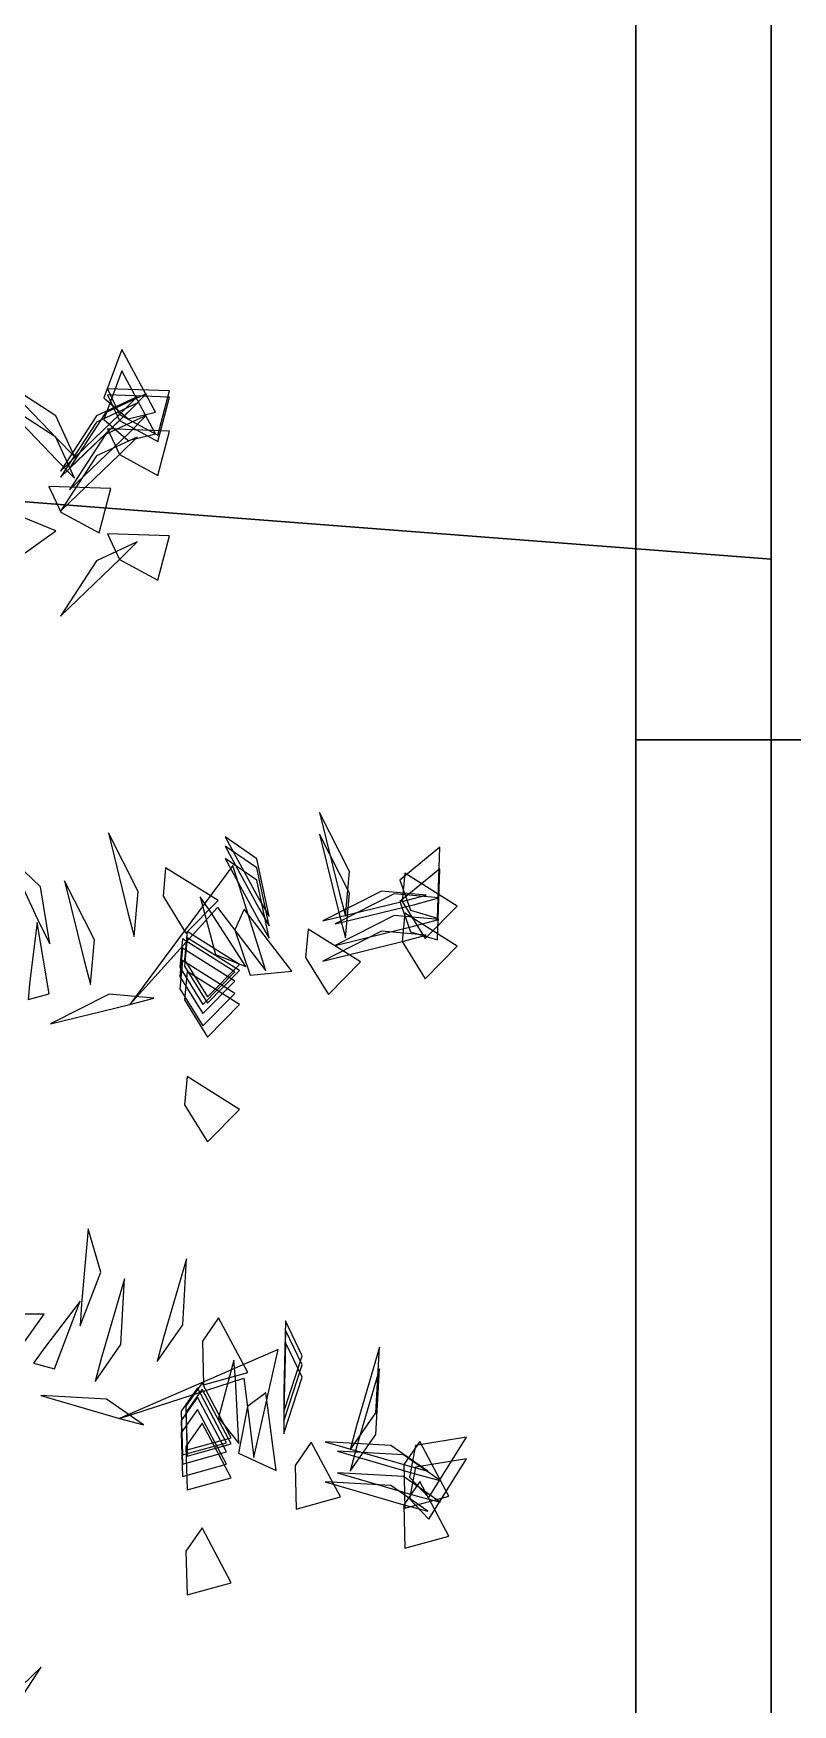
# Model space of a CAD drawing. Header units: millimetres. Extents: x 116.8 to 135.8, y -35.1 to -13.1.
# Drawn here: x 122.876 to 123.717, y -16.908 to -15.058 of the extents above; entities that cross this region are included whole.
import ezdxf

# ---------------------------------------------------------------- set-up
doc = ezdxf.new("R2010")
doc.units = ezdxf.units.MM
for name, color, linetype in [('COPERTURA', 252, 'CONTINUOUS'), ('FOGLIE', 62, 'CONTINUOUS'), ('PRATO', 83, 'CONTINUOUS'), ('SOFFITTO', 41, 'CONTINUOUS')]:
    doc.layers.add(name, color=color, linetype=linetype)

msp = doc.modelspace()

# ---------------------------------------------------------------- linework, layer by layer
at = {"layer": 'COPERTURA'}
for points in [[(123.543016, -13.5399, 5.7), (123.543016, -18.1399, 5.7), (123.543016, -18.1399, 6.3), (123.543016, -13.5399, 6.3)], [(123.543016, -13.5399, 6.3), (123.543016, -15.8399, 6.3), (126.343016, -15.8399, 6.3), (126.343016, -13.5399, 6.3)], [(123.543016, -15.8399, 6.3), (123.543016, -18.1399, 6.3), (126.343016, -18.1399, 6.3), (126.343016, -15.8399, 6.3)]]:
    msp.add_3dface(points, dxfattribs=at)
at = {"layer": 'FOGLIE'}
for points in [[(122.981017, -15.484537, 2.410313), (123.011235, -15.477142, 2.367322), (122.974177, -15.407665, 2.330268), (122.953972, -15.461422, 2.414806)], [(122.902354, -15.506699, 2.446603), (122.9218, -15.526144, 2.446603), (122.900827, -15.481116, 2.403144), (122.839676, -15.441227, 2.441557)], [(122.981017, -15.508433, 2.311338), (123.011235, -15.501038, 2.268346), (122.974177, -15.431562, 2.231293), (122.953972, -15.485318, 2.315831)], [(122.971664, -15.479738, 2.126156), (122.991109, -15.460292, 2.126156), (122.946082, -15.481265, 2.082697), (122.906192, -15.542416, 2.12111)], [(122.981746, -15.476483, 2.400275), (123.001191, -15.457038, 2.400275), (122.956164, -15.47801, 2.356816), (122.916274, -15.539162, 2.395228)], [(122.971664, -15.479738, 2.126156), (123.014046, -15.502724, 2.103986), (123.026915, -15.453701, 2.033244), (122.958278, -15.451278, 2.108927)], [(122.971664, -15.486565, 1.890663), (123.014046, -15.509551, 1.868494), (123.026915, -15.460528, 1.797751), (122.958278, -15.458106, 1.873434)], [(122.902354, -15.530595, 2.347628), (122.9218, -15.55004, 2.347628), (122.900827, -15.505012, 2.304169), (122.839676, -15.465123, 2.342581)], [(122.971664, -15.486565, 1.890663), (122.991109, -15.46712, 1.890663), (122.946082, -15.488092, 1.847204), (122.906192, -15.549244, 1.885617)], [(122.981746, -15.500379, 2.301299), (123.001191, -15.480934, 2.301299), (122.956164, -15.501906, 2.257841), (122.916274, -15.563058, 2.296253)], [(122.971664, -15.524116, 1.446982), (123.014046, -15.547102, 1.424812), (123.026915, -15.498079, 1.35407), (122.958278, -15.495657, 1.429753)], [(122.971664, -15.524116, 1.446982), (122.991109, -15.504671, 1.446982), (122.946082, -15.525643, 1.403523), (122.906192, -15.586795, 1.441935)], [(122.906469, -15.587724, 1.092391), (122.948851, -15.61071, 1.070222), (122.96172, -15.561687, 0.999479), (122.893083, -15.559265, 1.075162)], [(122.823476, -15.600597, 1.201966), (122.863194, -15.635324, 1.196262), (122.900888, -15.608524, 1.122545), (122.820635, -15.575492, 1.176518)], [(122.971664, -15.640183, 1.764385), (123.014046, -15.663169, 1.742215), (123.026915, -15.614146, 1.671473), (122.958278, -15.611724, 1.747156)], [(122.971664, -15.640183, 1.764385), (122.991109, -15.620738, 1.764385), (122.946082, -15.64171, 1.720926), (122.906192, -15.702862, 1.759338)], [(123.214535, -16.008417, 2.446603), (123.221653, -16.034979, 2.446603), (123.226004, -15.985498, 2.403144), (123.19299, -15.920377, 2.441557)], [(122.980669, -16.030818, 1.45589), (122.987786, -16.057381, 1.45589), (122.992138, -16.0079, 1.412431), (122.959123, -15.942778, 1.450844)], [(123.214535, -16.032313, 2.347628), (123.221653, -16.058876, 2.347628), (123.226004, -16.009394, 2.304169), (123.19299, -15.944273, 2.342581)], [(123.125645, -16.015747, 2.293068), (123.137148, -16.035443, 2.277705), (123.123526, -15.971453, 2.269007), (123.088428, -15.947298, 2.339653)], [(123.125645, -16.025988, 2.538799), (123.137148, -16.045684, 2.523437), (123.123526, -15.981694, 2.514738), (123.088428, -15.957539, 2.585384)], [(123.29374, -16.028556, 2.410313), (123.323607, -16.03726, 2.367322), (123.326252, -15.958562, 2.330268), (123.281875, -15.995015, 2.414806)], [(122.883284, -16.043759, 1.433941), (122.894207, -16.065721, 1.421507), (122.884168, -16.002713, 1.404617), (122.848278, -15.968403, 1.470502)], [(122.983051, -16.132769, 1.120901), (123.080055, -16.025469, 1.221589), (123.13364, -16.095669, 1.167292), (123.097065, -15.978848, 1.175526)], [(123.019839, -16.012777, 1.310298), (123.04505, -16.053874, 1.288129), (123.080706, -16.017854, 1.217386), (123.022476, -15.981437, 1.293069)], [(123.125645, -16.039643, 2.194093), (123.137148, -16.059339, 2.17873), (123.123526, -15.995349, 2.170031), (123.088428, -15.971194, 2.240678)], [(122.932202, -16.084067, 2.140123), (122.93932, -16.11063, 2.140123), (122.943671, -16.061149, 2.096664), (122.910657, -15.996028, 2.135077)], [(123.29374, -16.052452, 2.311338), (123.323607, -16.061156, 2.268346), (123.326252, -15.982459, 2.231293), (123.281875, -16.018911, 2.315831)], [(123.284626, -16.018808, 2.126156), (123.309836, -16.059905, 2.103986), (123.345493, -16.023885, 2.033244), (123.287263, -15.987469, 2.108927)], [(123.072536, -16.030659, 1.499908), (123.060657, -16.013708, 1.518014), (123.077737, -16.07746, 1.518021), (123.111319, -16.090577, 1.443816)], [(123.284626, -16.018808, 2.126156), (123.311189, -16.01169, 2.126156), (123.261707, -16.007339, 2.082697), (123.196586, -16.040353, 2.12111)], [(123.298398, -16.021945, 2.400275), (123.324961, -16.014828, 2.400275), (123.27548, -16.010476, 2.356816), (123.210358, -16.04349, 2.395228)], [(123.099275, -16.050295, 1.201966), (123.116308, -16.100229, 1.196262), (123.162352, -16.095867, 1.122545), (123.109368, -16.027133, 1.176518)], [(123.298398, -16.045841, 2.301299), (123.324961, -16.038724, 2.301299), (123.27548, -16.034372, 2.257841), (123.210358, -16.067387, 2.296253)], [(123.284626, -16.063186, 1.446982), (123.309836, -16.104284, 1.424812), (123.345493, -16.068263, 1.35407), (123.287263, -16.031847, 1.429753)], [(122.872067, -16.106721, 2.017029), (122.870255, -16.12734, 2.035135), (122.893488, -16.121106, 1.973675), (122.880377, -16.042117, 1.9538)], [(123.04361, -16.083388, 2.035281), (123.06882, -16.124485, 2.013112), (123.104477, -16.088465, 1.942369), (123.046247, -16.052049, 2.018052)], [(123.177586, -16.080644, 1.092391), (123.202796, -16.121741, 1.070222), (123.238453, -16.085721, 0.999479), (123.180223, -16.049304, 1.075162)], [(123.284626, -16.063186, 1.446982), (123.311189, -16.056069, 1.446982), (123.261707, -16.051718, 1.403523), (123.196586, -16.084732, 1.441935)], [(123.038445, -16.091599, 2.346819), (123.063656, -16.132696, 2.324649), (123.099312, -16.096676, 2.253907), (123.041082, -16.06026, 2.32959)], [(123.038445, -16.10184, 2.59255), (123.063656, -16.142938, 2.570381), (123.099312, -16.106918, 2.499638), (123.041082, -16.070501, 2.575321)], [(123.04361, -16.090215, 1.799789), (123.06882, -16.131313, 1.777619), (123.104477, -16.095292, 1.706876), (123.046247, -16.058876, 1.782559)], [(123.038445, -16.115495, 2.247844), (123.063656, -16.156593, 2.225674), (123.099312, -16.120572, 2.154932), (123.041082, -16.084156, 2.230615)], [(123.04361, -16.127766, 1.356107), (123.06882, -16.168864, 1.333937), (123.104477, -16.132843, 1.263195), (123.046247, -16.096427, 1.338878)], [(122.983051, -16.132769, 1.120901), (123.009614, -16.125651, 1.120901), (122.960133, -16.1213, 1.077442), (122.895012, -16.154314, 1.115855)], [(123.04361, -16.243833, 1.67351), (123.06882, -16.28493, 1.65134), (123.104477, -16.24891, 1.580598), (123.046247, -16.212494, 1.656281)], [(122.92949, -16.46399, 1.433941), (122.927968, -16.488471, 1.421507), (122.950778, -16.428885, 1.404617), (122.936851, -16.381226, 1.470502)], [(123.020298, -16.501475, 1.45589), (123.01318, -16.528037, 1.45589), (123.041689, -16.487361, 1.412431), (123.045659, -16.414457, 1.450844)], [(122.9517, -16.523357, 2.140123), (122.944582, -16.549919, 2.140123), (122.973091, -16.509243, 2.096664), (122.977061, -16.436339, 2.135077)], [(122.888294, -16.512907, 2.017029), (122.876416, -16.529858, 2.035135), (122.899653, -16.536076, 1.973675), (122.927793, -16.461114, 1.9538)], [(122.824814, -16.51056, 1.350132), (122.844265, -16.537252, 1.308596), (122.888225, -16.475551, 1.265772), (122.833076, -16.475705, 1.351815)], [(123.063241, -16.505435, 1.310298), (123.064525, -16.553632, 1.288129), (123.113415, -16.540266, 1.217386), (123.081194, -16.479613, 1.293069)], [(123.153386, -16.560911, 2.293068), (123.1535, -16.58372, 2.277705), (123.173699, -16.521491, 2.269007), (123.15538, -16.483023, 2.339653)], [(123.153386, -16.571152, 2.538799), (123.1535, -16.593961, 2.523437), (123.173699, -16.531733, 2.514738), (123.15538, -16.493264, 2.585384)], [(122.971385, -16.590958, 1.120901), (123.109043, -16.546535, 1.221589), (123.120349, -16.634123, 1.167292), (123.147085, -16.514665, 1.175526)], [(123.153386, -16.584807, 2.194093), (123.1535, -16.607616, 2.17873), (123.173699, -16.545388, 2.170031), (123.15538, -16.506919, 2.240678)], [(123.234033, -16.599007, 2.446603), (123.226915, -16.62557, 2.446603), (123.255424, -16.584894, 2.403144), (123.259394, -16.51199, 2.441557)], [(123.099936, -16.54727, 1.499908), (123.098125, -16.526651, 1.518014), (123.08104, -16.590401, 1.518021), (123.103565, -16.618552, 1.443816)], [(123.234033, -16.622904, 2.347628), (123.226915, -16.649467, 2.347628), (123.255424, -16.60879, 2.304169), (123.259394, -16.535886, 2.342581)], [(123.045107, -16.577557, 2.035281), (123.046392, -16.625754, 2.013112), (123.095281, -16.612388, 1.942369), (123.063061, -16.551735, 2.018052)], [(122.971385, -16.590958, 1.120901), (122.997948, -16.598075, 1.120901), (122.957272, -16.569567, 1.077442), (122.884368, -16.565597, 1.115855)], [(123.039943, -16.583001, 2.346819), (123.041227, -16.631197, 2.324649), (123.090117, -16.617831, 2.253907), (123.057896, -16.557179, 2.32959)], [(123.039943, -16.593242, 2.59255), (123.041227, -16.641439, 2.570381), (123.090117, -16.628072, 2.499638), (123.057896, -16.56742, 2.575321)], [(123.045107, -16.584385, 1.799789), (123.046392, -16.632581, 1.777619), (123.095281, -16.619215, 1.706876), (123.063061, -16.558563, 1.782559)], [(123.113275, -16.577646, 1.201966), (123.103059, -16.629406, 1.196262), (123.145116, -16.648651, 1.122545), (123.133596, -16.562633, 1.176518)], [(123.039943, -16.606897, 2.247844), (123.041227, -16.655093, 2.225674), (123.090117, -16.641727, 2.154932), (123.057896, -16.581075, 2.230615)], [(123.045107, -16.621936, 1.356107), (123.046392, -16.670132, 1.333937), (123.095281, -16.656766, 1.263195), (123.063061, -16.596114, 1.338878)], [(123.16592, -16.643083, 1.092391), (123.167204, -16.69128, 1.070222), (123.216094, -16.677914, 0.999479), (123.183873, -16.617261, 1.075162)], [(123.286123, -16.642137, 2.126156), (123.312686, -16.649255, 2.126156), (123.27201, -16.620746, 2.082697), (123.199106, -16.616776, 2.12111)], [(123.299896, -16.652655, 2.400275), (123.326459, -16.659772, 2.400275), (123.285782, -16.631264, 2.356816), (123.212878, -16.627294, 2.395228)], [(123.286123, -16.642137, 2.126156), (123.287408, -16.690334, 2.103986), (123.336297, -16.676968, 2.033244), (123.304077, -16.616315, 2.108927)], [(123.292557, -16.656051, 2.410313), (123.31407, -16.678523, 2.367322), (123.355709, -16.611691, 2.330268), (123.299052, -16.621071, 2.414806)], [(123.292557, -16.679947, 2.311338), (123.31407, -16.702419, 2.268346), (123.355709, -16.635587, 2.231293), (123.299052, -16.644967, 2.315831)], [(123.286123, -16.686516, 1.446982), (123.312686, -16.693633, 1.446982), (123.27201, -16.665124, 1.403523), (123.199106, -16.661155, 1.441935)], [(123.299896, -16.676551, 2.301299), (123.326459, -16.683669, 2.301299), (123.285782, -16.65516, 2.257841), (123.212878, -16.65119, 2.296253)], [(123.286123, -16.686516, 1.446982), (123.287408, -16.734712, 1.424812), (123.336297, -16.721346, 1.35407), (123.304077, -16.660694, 1.429753)], [(123.045107, -16.738002, 1.67351), (123.046392, -16.786199, 1.65134), (123.095281, -16.772833, 1.580598), (123.063061, -16.71218, 1.656281)], [(122.819289, -16.92889, 1.45589), (122.799844, -16.948335, 1.45589), (122.844871, -16.927363, 1.412431), (122.884761, -16.866211, 1.450844)]]:
    msp.add_3dface(points, dxfattribs=at)
at = {"layer": 'PRATO'}
for points in [[(122.613297, -13.1399), (123.153156, -13.1399), (120.797931, -15.417286), (122.181545, -13.245971)], [(123.153156, -13.1399), (123.693016, -13.1399), (123.693016, -15.6399), (120.797931, -15.417286)], [(123.693016, -13.1399, -0.0183), (123.153156, -13.1399, -0.0183), (120.797931, -15.417286, -0.0183), (123.693016, -15.6399, -0.0183)], [(123.153156, -13.1399, -0.0183), (122.613297, -13.1399, -0.0183), (122.181545, -13.245971, -0.0183), (120.797931, -15.417286, -0.0183)], [(123.693016, -13.1399), (123.693016, -18.1399), (123.693016, -18.1399, -0.0183), (123.693016, -13.1399, -0.0183)], [(123.693016, -18.1399), (121.268016, -18.1399), (120.797931, -15.417286), (123.693016, -15.6399)], [(121.268016, -18.1399, -0.0183), (123.693016, -18.1399, -0.0183), (123.693016, -15.6399, -0.0183), (120.797931, -15.417286, -0.0183)]]:
    msp.add_3dface(points, dxfattribs=at)
at = {"layer": 'SOFFITTO'}
for points in [[(126.343016, -13.5399, 5.7), (126.343016, -15.8399, 5.7), (123.543016, -15.8399, 5.7), (123.543016, -13.5399, 5.7)], [(126.343016, -15.8399, 5.7), (126.343016, -18.1399, 5.7), (123.543016, -18.1399, 5.7), (123.543016, -15.8399, 5.7)]]:
    msp.add_3dface(points, dxfattribs=at)

doc.saveas('drawing.dxf')
